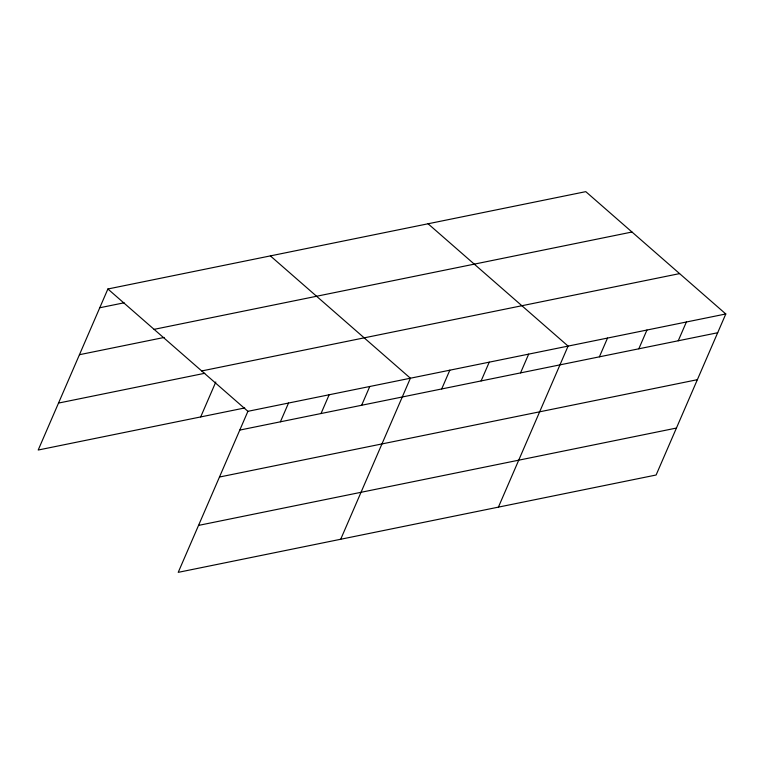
<?xml version="1.0" encoding="UTF-8"?>
<svg xmlns="http://www.w3.org/2000/svg" width="764" height="764" viewBox="0 0 764 764"><rect width="100%" height="100%" fill="white"/><g stroke="black" fill="none" stroke-linecap="round" stroke-linejoin="round"><path stroke-width="1.15" d="M725.8 313.975L247.908 411.318L178.222 572.351L656.114 475.007L725.8 313.975L585.778 191.649L107.886 288.993L38.2 450.025L244.747 407.957M200.684 416.934L215.801 381.99M280.407 421.804L288.525 403.039M321.023 413.534L329.15 394.768M361.649 405.254L369.766 386.498M340.706 539.25L410.392 378.218L270.37 255.892M441.697 388.952L449.815 370.187M481.119 380.921L489.237 362.155M520.551 372.889L528.669 354.124M498.405 507.134L568.091 346.092L428.079 223.776M599.396 356.826L607.523 338.07M638.828 348.795L646.946 330.038M678.251 340.773L686.378 322.007M99.769 307.758L124.14 302.792M154.089 329.36L631.99 232.017M79.446 354.706L164.174 337.449M201.696 370.951L679.597 273.608M58.513 403.077L204.752 373.29M239.781 430.084L717.683 332.741M219.469 477.032L697.36 379.689M198.535 525.403L676.426 428.06M107.886 288.993L247.908 411.318"/></g></svg>
